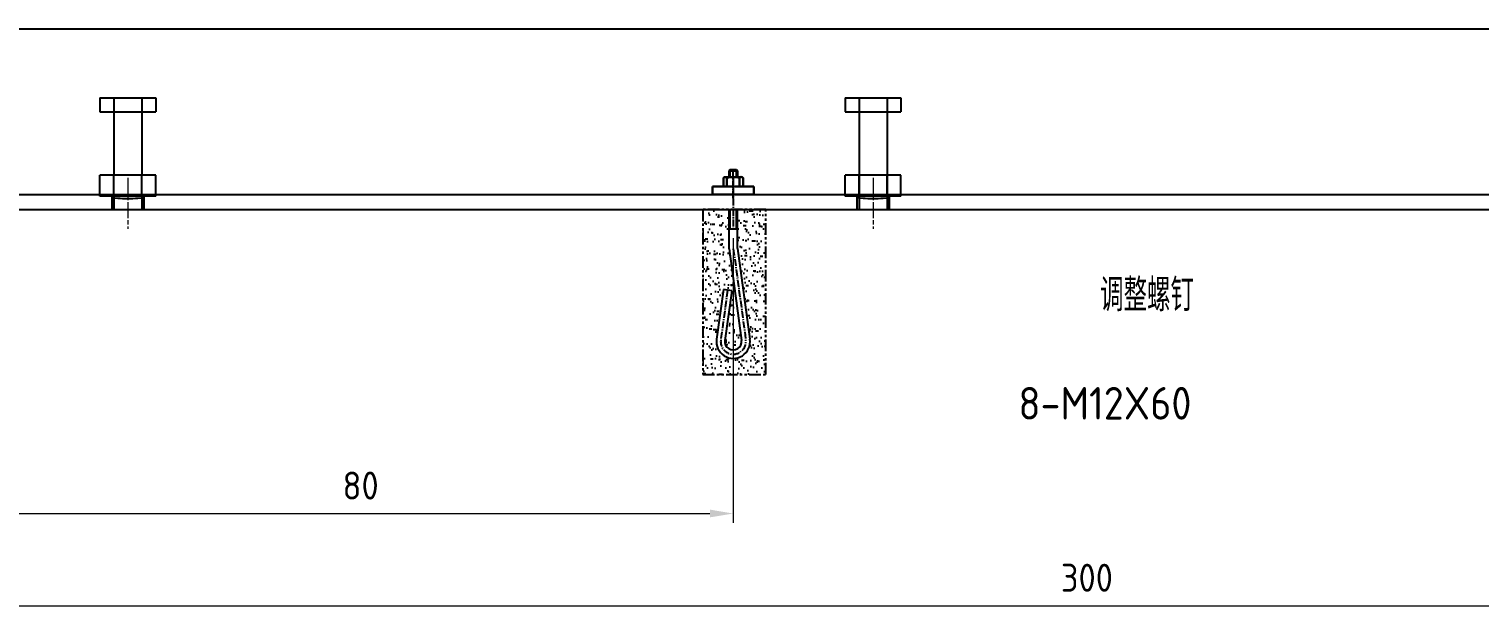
# Model space of a CAD drawing. Header units: millimetres. Extents: x 1235 to 3468, y -658 to 307.
# Drawn here: x 2809.5 to 2965.1, y -390.7 to -327.8 of the extents above; entities that cross this region are included whole.
import ezdxf

# ---------------------------------------------------------------- set-up
doc = ezdxf.new("R2010")
doc.units = ezdxf.units.MM
for name, pattern in [('CENTRE', [1.125, 0.75, -0.125, 0.125, -0.125]), ('CHAIN', [0.3543, 0.2362, -0.0295, 0.0591, -0.0295]), ('DASHED', [0.75, 0.5, -0.25]), ('K', [2.5, 1.25, -0.25, 0.25, -0.25, 0.25, -0.25]), ('SOLID_THIN', [0])]:
    doc.linetypes.add(name, pattern=pattern)
doc.layers.get('0').update_dxf_attribs({"color": 255, "lineweight": 30})
doc.layers.get('Defpoints').update_dxf_attribs({"color": 255})
for name, color, linetype in [('02', 1, 'Continuous'), ('07', 6, 'K'), ('11', 3, 'Continuous')]:
    doc.layers.add(name, color=color, linetype=linetype)
for name, color, linetype, lineweight in [('AM_0', 7, 'Continuous', 30), ('AM_5', 90, 'Continuous', 20), ('Visible Narrow (ISO)-1', 7, 'Continuous', 25), ('中心线 (ISO)', 7, 'Continuous', 18), ('可见 (ISO)', 7, 'Continuous', 25), ('隐藏 (ISO)', 7, 'DASHED', 25), ('隐藏窄的 (ISO)', 7, 'DASHED', 18)]:
    doc.layers.add(name, color=color, linetype=linetype, lineweight=lineweight)
doc.styles.get("Standard").update_dxf_attribs({"font": 'ISOCP.SHX', "bigfont": 'gbcbig.shx'})
doc.dimstyles.new('AM_ISO$0', dxfattribs={"dimtxt": 3, "dimasz": 2.5, "dimexe": 1, "dimexo": 1, "dimgap": 1.5, "dimtad": 1, "dimdsep": 46, "dimtxsty": 'Standard', "dimcen": 0, "dimclrd": 256, "dimclre": 256, "dimclrt": 2, "dimadec": 0, "dimazin": 2, "dimtp": 0.1, "dimtm": 0.1, "dimtfac": 0.71, "dimtmove": 0, "dimatfit": 3, "dimfxl": 1, "dimlwd": -1, "dimlwe": -1, "dimarcsym": 1})

# ---------------------------------------------------------------- blocks, each defined once
blk = doc.blocks.new('*D185')
at = {"layer": 'AM_5', "transparency": 16777216}
for p, q in [((2775.1, -348.2), (2775.1, -390.73)), ((3075.1, -348.2), (3075.1, -390.73)), ((2777.6, -389.73), (3072.6, -389.73))]:
    blk.add_line(p, q, dxfattribs=at)
for points in [[(2777.6, -389.31), (2777.6, -390.15), (2775.1, -389.73)], [(3072.6, -389.31), (3072.6, -390.15), (3075.1, -389.73)]]:
    blk.add_solid(points, dxfattribs=at)
at = {"layer": 'Defpoints', "color": 0, "transparency": 16777216}
for p in [(2775.1, -347.2), (3075.1, -347.2), (3075.1, -389.73)]:
    blk.add_point(p, dxfattribs=at)
at = {"layer": 'AM_5', "color": 2, "transparency": 16777216, "insert": (2923.06, -386.73), "char_height": 3, "attachment_point": 5}
blk.add_mtext('300', dxfattribs=at)
blk = doc.blocks.new('*D186')
at = {"layer": 'AM_5', "transparency": 16777216}
for p, q in [((2805.1, -350.27), (2805.1, -380.84)), ((2885.1, -350.27), (2885.1, -380.84)), ((2807.6, -379.84), (2882.6, -379.84))]:
    blk.add_line(p, q, dxfattribs=at)
for points in [[(2807.6, -379.42), (2807.6, -380.25), (2805.1, -379.84)], [(2882.6, -379.42), (2882.6, -380.25), (2885.1, -379.84)]]:
    blk.add_solid(points, dxfattribs=at)
at = {"layer": 'Defpoints', "color": 0, "transparency": 16777216}
for p in [(2805.1, -349.27), (2885.1, -349.27), (2885.1, -379.84)]:
    blk.add_point(p, dxfattribs=at)
at = {"layer": 'AM_5', "color": 2, "transparency": 16777216, "insert": (2845.1, -376.84), "char_height": 3, "attachment_point": 5}
blk.add_mtext('80', dxfattribs=at)

msp = doc.modelspace()

# ---------------------------------------------------------------- hatches: boundary and pattern name
at = {"layer": '11', "linetype": 'SOLID_THIN'}
h = msp.add_hatch(dxfattribs=at)
h.set_pattern_fill('AR-SAND', color=172, scale=0.6, angle=135.00072, style=0)
h.set_pattern_definition([(97.50144, (2831.8176, -488.113), (0.844188, 0.7907775), [0, -0.912, 0, -1.02, 0, -0.975]), (127.5014, (2831.8176, -488.113), (0.446434, 1.948199), [0, -0.492, 0, -0.822, 0, -0.315]), (167.50144, (2832.5556, -488.1129), (-1.318851, 1.323586), [0, -0.3, 0, -1.08, 0, -1.41]), (177.5014, (2832.5556, -488.113), (-0.903067, 1.647735), [0, -0.15, 0, -0.708, 0, -0.81])])
h.paths.add_polyline_path([(2886, -361.249, -1.1469092), (2884.208, -361.249), (2884.939, -355.928), (2884.043, -355.805), (2883.311, -361.126, 1.1469092), (2886.897, -361.126), (2885.556, -351.378), (2885.556, -347.221), (2888.607, -347.221), (2888.608, -364.919), (2881.822, -364.919), (2881.821, -347.221), (2884.651, -347.221), (2884.651, -351.44)])

# ---------------------------------------------------------------- linework, layer by layer
for p, q in [((2884.058, -343.81), (2884.058, -344.744)), ((2884.233, -343.717), (2885.966, -343.717)), ((2884.429, -343.81), (2884.429, -344.744)), ((2884.651, -343.039), (2884.747, -342.944)), ((2884.651, -343.039), (2885.556, -343.039)), ((2884.651, -343.717), (2884.651, -343.039)), ((2884.747, -342.944), (2885.461, -342.944)), ((2885.556, -343.039), (2885.461, -342.944)), ((2885.556, -343.717), (2885.556, -343.039)), ((2885.778, -343.81), (2885.778, -344.744)), ((2886.15, -343.81), (2886.15, -344.744)), ((2882.885, -344.744), (2887.322, -344.744)), ((2882.885, -344.744), (2882.885, -345.577)), ((2887.322, -344.744), (2887.322, -345.134))]:
    msp.add_line(p, q)
for centre, radius, start, end in [((2884.243, -343.948), 0.231, 36.65071, 143.35217), ((2885.104, -346.208), 2.491, 74.29101, 105.71187), ((2885.964, -343.948), 0.232, 36.75204, 143.25084)]:
    msp.add_arc(centre, radius, start, end)
at = {"layer": '02'}
for p, q in [((2884.752, -343.717), (2884.752, -342.944)), ((2885.455, -343.717), (2885.455, -342.944)), ((2884.651, -351.44), (2884.651, -347.221)), ((2884.753, -349.284), (2884.753, -347.221)), ((2885.455, -349.284), (2885.455, -347.221)), ((2885.556, -351.378), (2885.556, -347.221)), ((2884.651, -349.284), (2885.556, -349.284)), ((2884.651, -351.44), (2886, -361.249)), ((2885.556, -351.378), (2886.897, -361.126)), ((2884.043, -355.805), (2883.311, -361.126)), ((2884.939, -355.928), (2884.043, -355.805)), ((2884.939, -355.928), (2884.208, -361.249))]:
    msp.add_line(p, q, dxfattribs=at)
for radius in [1.81, 0.905]:
    msp.add_arc((2885.104, -361.372), radius, 172.17234, 7.83054, dxfattribs=at)
at = {"layer": '07'}
msp.add_lwpolyline([(2888.607, -347.221), (2881.821, -347.221), (2881.822, -364.919), (2888.608, -364.919)], close=True, dxfattribs=at)
at = {"layer": '11', "color": 172, "linetype": 'CENTRE'}
for p, q in [((2885.104, -345.998), (2885.104, -343.061)), ((2885.104, -343.791), (2885.104, -349.266)), ((2885.104, -351.409), (2886.449, -361.187)), ((2884.491, -355.867), (2883.76, -361.187))]:
    msp.add_line(p, q, dxfattribs=at)
msp.add_arc((2885.104, -361.372), 1.357, 172.17234, 7.83054, dxfattribs=at)
at = {"layer": 'AM_0'}
for p, q in [((2887.322, -345.577), (2887.322, -345.134)), ((2882.885, -345.577), (2887.322, -345.577))]:
    msp.add_line(p, q, dxfattribs=at)
at = {"layer": 'Visible Narrow (ISO)-1'}
for p, q in [((3027.104, -327.83), (2794.604, -327.83)), ((2794.604, -345.577), (2817.103, -345.577)), ((2794.604, -345.577), (2883.105, -345.577)), ((2883.105, -345.577), (2988.105, -345.577))]:
    msp.add_line(p, q, dxfattribs=at)
at = {"layer": '中心线 (ISO)', "linetype": 'CHAIN', "ltscale": 7.374465}
for p, q in [((2820.104, -343.791), (2820.104, -349.266)), ((2900.104, -343.791), (2900.104, -349.266))]:
    msp.add_line(p, q, dxfattribs=at)
at = {"layer": '可见 (ISO)'}
for p, q in [((2817.103, -335.204), (2817.103, -336.704)), ((2817.103, -335.204), (2818.603, -335.204)), ((2818.603, -335.204), (2818.603, -336.704)), ((2818.603, -335.204), (2821.604, -335.204)), ((2821.604, -335.204), (2821.604, -336.704)), ((2821.604, -335.204), (2823.104, -335.204)), ((2823.104, -335.204), (2823.104, -336.704)), ((2897.103, -335.204), (2897.103, -336.704)), ((2897.103, -335.204), (2898.603, -335.204)), ((2898.603, -335.204), (2898.603, -336.704)), ((2898.603, -335.204), (2901.604, -335.204)), ((2901.604, -335.204), (2901.604, -336.704)), ((2901.604, -335.204), (2903.104, -335.204)), ((2903.104, -335.204), (2903.104, -336.704)), ((2817.103, -336.704), (2818.603, -336.704)), ((2818.603, -336.704), (2821.604, -336.704)), ((2818.604, -336.704), (2818.604, -343.529)), ((2821.604, -336.704), (2823.104, -336.704)), ((2821.604, -336.704), (2821.604, -343.529)), ((2897.103, -336.704), (2898.603, -336.704)), ((2898.603, -336.704), (2901.604, -336.704)), ((2898.604, -336.704), (2898.604, -343.529)), ((2901.604, -336.704), (2903.104, -336.704)), ((2901.604, -336.704), (2901.604, -343.529)), ((2818.603, -343.529), (2817.103, -343.529)), ((2817.103, -345.779), (2817.103, -343.529)), ((2821.604, -343.529), (2818.603, -343.529)), ((2818.603, -345.779), (2818.603, -343.529)), ((2821.604, -345.779), (2821.604, -343.529)), ((2823.105, -343.529), (2821.604, -343.529)), ((2823.105, -345.779), (2823.105, -343.529)), ((2898.603, -343.529), (2897.103, -343.529)), ((2897.103, -345.779), (2897.103, -343.529)), ((2901.604, -343.529), (2898.603, -343.529)), ((2898.603, -345.779), (2898.603, -343.529)), ((2901.604, -345.779), (2901.604, -343.529)), ((2903.105, -343.529), (2901.604, -343.529)), ((2903.105, -345.779), (2903.105, -343.529)), ((2818.603, -345.779), (2817.103, -345.779)), ((2821.604, -345.779), (2818.603, -345.779)), ((2818.604, -345.779), (2818.604, -345.939)), ((2823.105, -345.779), (2821.604, -345.779)), ((2821.604, -345.779), (2821.604, -345.939)), ((2898.603, -345.779), (2897.103, -345.779)), ((2901.604, -345.779), (2898.603, -345.779)), ((2898.604, -345.779), (2898.604, -345.939)), ((2903.105, -345.779), (2901.604, -345.779)), ((2901.604, -345.779), (2901.604, -345.939)), ((2775.104, -347.204), (3075.104, -347.204))]:
    msp.add_line(p, q, dxfattribs=at)
for centre in [(2820.104, -345.854), (2900.104, -345.854)]:
    msp.add_ellipse(centre, major_axis=(1.725, 0), ratio=0.0998133, start_param=2.6917958, end_param=6.7329822, dxfattribs=at)
at = {"layer": '隐藏 (ISO)', "ltscale": 5.194527}
for p, q in [((2898.604, -345.779), (2898.604, -343.529)), ((2898.604, -343.529), (2898.604, -345.779)), ((2901.604, -345.779), (2901.604, -343.529)), ((2901.604, -343.529), (2901.604, -345.779))]:
    msp.add_line(p, q, dxfattribs=at)
at = {"layer": '隐藏 (ISO)', "ltscale": 3.117}
for p, q in [((2818.379, -345.854), (2818.379, -347.204)), ((2821.829, -345.854), (2821.829, -347.204)), ((2898.379, -345.854), (2898.379, -347.204)), ((2901.829, -345.854), (2901.829, -347.204))]:
    msp.add_line(p, q, dxfattribs=at)
at = {"layer": '隐藏 (ISO)', "ltscale": 2.920702}
for p, q in [((2818.604, -345.939), (2818.604, -347.204)), ((2821.604, -345.939), (2821.604, -347.204)), ((2898.604, -345.939), (2898.604, -347.204)), ((2901.604, -345.939), (2901.604, -347.204))]:
    msp.add_line(p, q, dxfattribs=at)
at = {"layer": '隐藏 (ISO)', "ltscale": 8.943219}
for centre in [(2820.104, -345.854), (2900.104, -345.854)]:
    msp.add_ellipse(centre, major_axis=(1.725, 0), ratio=0.0998133, start_param=0.4497969, end_param=2.6917958, dxfattribs=at)
at = {"layer": '隐藏窄的 (ISO)', "ltscale": 11.731802}
msp.add_line((2817.103, -345.577), (2823.105, -345.577), dxfattribs=at)

# ---------------------------------------------------------------- texts
at = {"layer": 'AM_5', "color": 2, "char_height": 3.5, "attachment_point": 7}
for s, insert in [('调整螺钉', (2924.475, -358.134)), ('8-M12X60', (2915.712, -369.755))]:
    msp.add_mtext(s, dxfattribs=dict(at, insert=insert))

# ---------------------------------------------------------------- dimensions: what is measured, and where the dimension line sits
at = {"layer": 'AM_5'}
dim = msp.add_linear_dim(base=(3075.104, -389.731), p1=(2775.104, -347.204), p2=(3075.104, -347.204), dimstyle='AM_ISO$0', dxfattribs=at)
dim.commit()
dim.dimension.update_dxf_attribs({"geometry": '*D185', "text_midpoint": (2923.063, -389.731), "dimtype": 160})
dim = msp.add_linear_dim(base=(2885.104, -379.838), p1=(2805.104, -349.266), p2=(2885.104, -349.266), dimstyle='AM_ISO$0', dxfattribs=at)
dim.commit()
dim.dimension.update_dxf_attribs({"geometry": '*D186', "text_midpoint": (2845.104, -376.838)})

doc.saveas('drawing.dxf')
